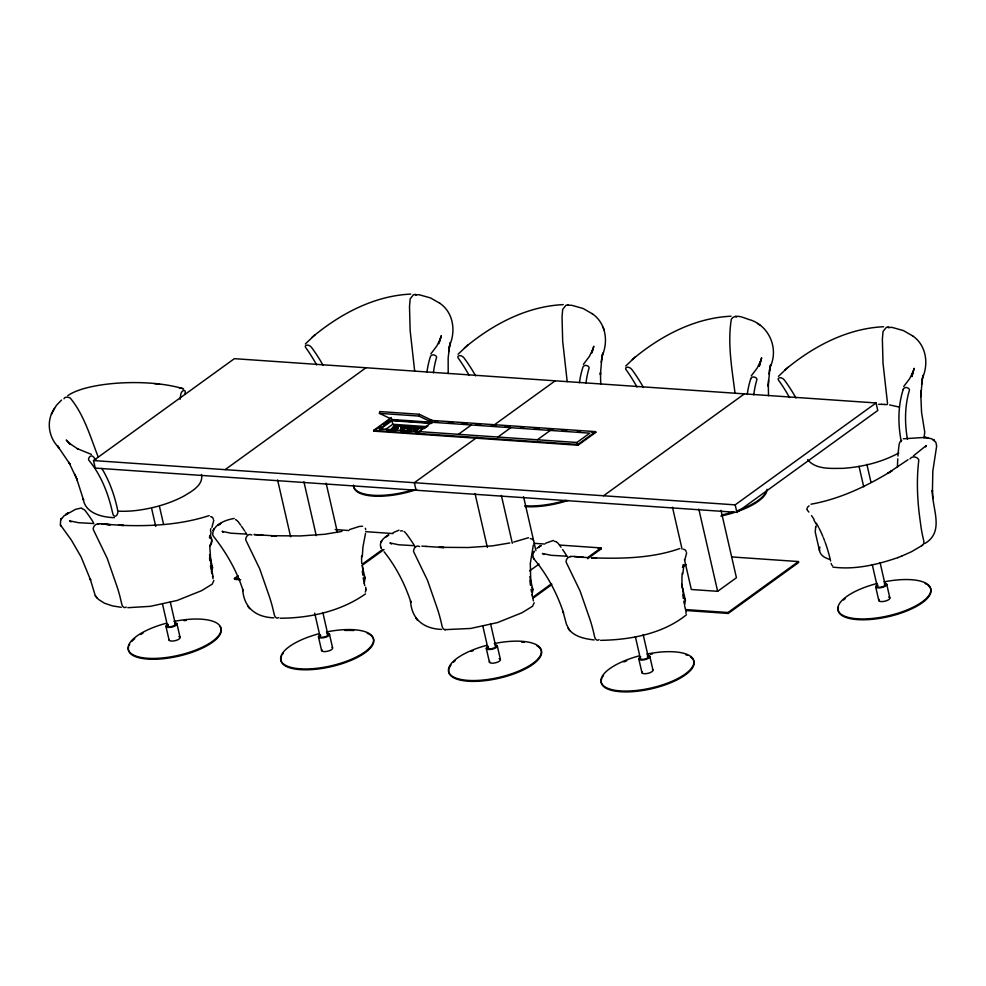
<?xml version="1.0" encoding="UTF-8"?>
<svg xmlns="http://www.w3.org/2000/svg" width="986" height="986" viewBox="0 0 986 986"><rect width="100%" height="100%" fill="white"/><g stroke="black" fill="none" stroke-linecap="round" stroke-linejoin="round"><path stroke-width="1.48" d="M362.281 556.757L362.922 547.082L365.51 533.463M768.501 380.14L768.217 386.302L769.869 367.975L769.055 374.027M921.023 390.666L920.739 396.84L922.391 378.501L921.577 384.552M213.186 519.166L213.186 519.043A1.701 1.22 53.5 0 0 212.458 517.465M365.707 529.692L365.707 529.568A1.701 1.22 53.5 0 0 365.251 528.286M686.046 551.803L686.059 551.679A1.701 1.22 53.5 0 0 685.159 549.978L684.272 549.498A5.287 3.821 53.5 0 0 683.52 549.239M448.704 351.916L449.53 345.864L448.162 358.029L448.199 373.608M601.842 357.906L600.4 374.729L600.486 372.696L600.72 384.133M682.83 573.988L683.914 564.497M184.998 394.375L185.269 391.935A1.701 1.035 -85.6 0 0 184.518 390.518L183.84 390.493A5.287 3.241 -85.6 0 0 180.832 394.178L180.66 395.103A119.885 73.506 -85.6 0 0 180.167 399.244M601.226 362.441L602.039 356.39M210.4 536.557L211.053 531.861M534.202 602.742L532.526 606.267L521.988 612.762L497.511 622.573L470.642 628.452L444.797 629.66M393.266 428.084L394.942 425.841L396.877 425.373L398.529 426.839L396.853 429.095L394.918 429.551L393.266 428.084L396.458 428.097L398.122 425.841M393.66 429.083L393.439 426.963M400.673 428.602L402.337 426.346L404.285 425.89L405.924 427.357L404.26 429.6L402.313 430.069L400.673 428.602L403.853 428.602L405.529 426.359M401.068 429.6L400.846 427.468M407.255 429.058L408.919 426.802L410.866 426.334L412.505 427.813L410.842 430.056L408.894 430.525L407.255 429.058L410.435 429.058L412.111 426.815M407.649 430.056L407.428 427.924M413.504 429.489L415.18 427.234L417.115 426.765L418.767 428.244L417.09 430.488L415.155 430.956L413.504 429.489L416.696 429.489L418.36 427.246M413.898 430.488L413.676 428.355M449.197 348.378L450.282 342.561L449.653 345.285C456.013 330.865 453.338 312.315 439.62 303.121M601.719 358.904L602.803 353.087L602.175 355.81C608.535 341.39 605.872 322.841 592.142 313.647M769.536 370.49L770.621 364.672L769.992 367.396C778.903 349.401 769.807 326.662 750.888 320.056C745.182 318.786 735.815 312.772 731.341 319.181C727.348 343.436 731.994 368.887 735.026 393.217M922.058 381.015L923.142 375.198L922.514 377.921C928.874 363.501 926.199 344.964 912.481 335.758M432.004 423.006L392.514 420.282L379.598 429.613L379.425 428.861L576.872 442.492L589.776 433.15L392.342 419.531L379.413 413.344L379.795 411.556L419.284 414.28L432.213 420.467L431.412 423.425L391.923 420.702L392.748 424.276L385.699 429.366M416.055 432.139L419.087 432.349L418.914 431.597L431.831 422.255L418.902 416.067L419.284 414.28M819.859 547.107C818.109 551.778 821.794 556.301 825.985 557.965A51.888 18.598 -12.9 0 0 829.546 559.333M63.967 398.775C64.793 396.335 68.441 397.087 70.191 397.987C84.118 414.712 90.478 437.217 98.353 457.393M759.356 366.028L761.623 357.782L759.245 365.855L760.033 363.242M911.877 376.553L914.145 368.308L911.754 376.381L912.543 373.768M211.904 527.399L213.802 520.226M533.327 545.048L530.308 563.462L530.801 583.318M684.765 560.036L686.663 552.875M815.656 527.227L815.212 531.996L819.551 550.94M924.005 438.117L924.745 432.016L921.553 412.321L920.825 394.807M438.893 343.744L441.284 335.671L439.682 341.131M591.81 352.951L593.806 346.197L592.204 351.657M925.62 446.954L926.298 445.512L913.492 455.828M440.483 338.457L436.823 345.987L430.882 353.814M592.993 348.982L589.345 356.513L583.392 364.352M760.822 360.568L757.162 368.098L751.221 375.925M815.582 527.399L816.174 525.883M913.344 371.093L909.684 378.624L903.743 386.463M533.709 552.172C532.588 554.218 532.686 556.819 533.857 558.84C547.156 574.665 557.028 593.215 563.499 612.836L563.006 611.382L566.408 624.163L569.008 629.45M211.694 572.792L212.532 567.689L209.525 554.576M364.216 583.318L365.054 578.215L362.38 566.556M532.033 594.903L532.871 589.801L529.864 576.687M684.555 605.429L685.393 600.326L681.72 584.304M750.666 379.018L750.962 378.365A5.287 3.722 54.7 0 1 755.153 377.355L756.028 377.86A1.701 1.196 54.7 0 1 756.915 379.573L756.139 382.297A123.164 86.706 54.7 0 0 753.76 394.918M903.188 389.544L903.484 388.891A5.287 3.722 54.7 0 1 907.675 387.892L908.55 388.385A1.701 1.196 54.7 0 1 909.437 390.099L908.661 392.822A123.164 86.706 54.7 0 0 907.453 439.349M51.568 413.763C46.502 425.434 50.163 439.559 59.357 448.125L57.471 445.795L69.932 464.172L68.86 462.249L77.265 480.034L74.689 473.97M52.874 410.879L51.408 414.108L56.448 405.283L61.539 400.082M686.49 614.722C663.085 633.776 630.448 639.877 600.634 640.333M52.714 411.199L54.341 408.327M533.512 552.542L534.301 551.149M909.992 458.872C911.767 455.828 916.955 456.506 918.558 459.414A2.009 1.405 54.7 0 1 918.779 460.265C916.29 481.057 917.374 502.145 920.468 522.802A121.549 85.572 54.7 0 0 923.155 538.233L923.734 540.772A5.891 4.154 54.7 0 1 921.479 545.677M397.087 428.392L397.752 428.417M390.567 429.933L394.166 425.792L423.29 427.801L423.623 428.639M420.591 430.907L423.29 427.801M305.377 343.929L315.175 334.611M625.716 366.04L635.514 356.722M458.083 354.233L467.697 345.137M778.435 376.356L788.036 367.248M365.498 593.892C341.008 611.234 310.011 618.099 280.295 618.222M311.933 337.446C339.64 314.164 373.965 295.775 410.706 294.099M464.455 347.972C492.162 324.69 526.487 306.301 563.228 304.625M632.272 359.557C659.991 336.275 694.304 317.886 731.045 316.21M784.794 370.083C812.501 346.801 846.826 328.412 883.567 326.736M924.732 543.569C945.155 531.774 931.758 508.073 932.374 490.252L932.83 498.546L932.756 497.092M393.845 427.961L395.337 426.839L398.529 426.839M401.24 428.466L402.744 427.345L405.924 427.357M407.822 428.922L409.326 427.801L412.505 427.813M414.083 429.354L415.574 428.232L418.767 428.244M536.951 548.389L540.316 546.071M93.51 460.561L234.372 358.67L876.049 402.954L877.774 410.484L736.899 512.375L95.223 468.091L93.51 460.561L735.174 504.857L876.049 402.954M225.128 469.656L366.003 367.753M429.181 420.258L595.593 431.634L595.766 432.386L578.018 445.228L373.78 431.141L373.62 430.389L391.368 417.534M373.78 431.141L380.892 426.001M383.258 424.288L389.174 419.999M379.425 428.861L392.342 419.531L392.514 420.282M419.087 432.349L419.679 431.917L415.094 431.634M424.374 428.528L427.899 425.977M240.707 579.78L234.631 579.361L234.421 578.425L238.131 575.75M458.404 434.321L471.32 424.978M477.088 437.328L414.342 482.709L416.067 490.239M493.69 425.311L555.217 380.806M497.893 437.045L510.81 427.702M362.799 563.782L382.568 549.485M361.776 565.619L384.022 549.535M537.382 439.768L550.299 430.426M373.62 430.389L577.845 444.476L595.593 431.634M603.555 495.773L744.43 393.87M529.593 570.894L538.985 564.103M533.044 597.085L551.581 583.675M587.422 557.756L601.016 547.92L601.226 548.857L587.631 558.692M533.266 598.021L551.803 584.612M682.435 567.246L686.145 564.571M684.469 559.58L691.322 589.505L717.648 591.317L736.431 577.734L721.012 510.415M685.492 609.558L728.013 612.503L798.45 561.552L798.672 562.488L728.235 613.44L685.701 610.507M908.007 459.71L887.708 473.366L892.047 470.704C867.076 486.073 840.035 499.015 810.973 504.203M922.477 545.233L911.582 551.679L901.179 556.326M388.669 535.004L385.957 536.729L388.669 535.004C383.998 537.185 378.069 542.719 381.335 548.315L380.744 547.008M67.837 395.608C87.051 382.013 147.764 377.958 183.248 388.755M898.751 452.993C881.706 462.298 862.368 466.945 843.079 468.35C831.284 468.325 815.853 469.866 807.62 459.636M393.18 532.65L398.948 530.185M545.702 543.175L553.479 540.439M679.884 548.512C651.61 558.483 621.081 558.803 591.452 557.829L596.542 558.064L591.846 557.829M832.85 567.073C854.702 570.044 877.441 564.67 898.184 557.484M897.716 557.657L901.722 556.116M349.586 529.556L359.545 526.388L362.601 526.265M513.694 542.078L528.484 537.727M341.957 531.392L324.628 534.276L300.447 535.94L271.101 535.718L276.203 535.953L254.018 534.548L262.942 535.238L258.652 534.856M509.787 542.978L492.445 545.862L468.276 547.526L438.93 547.304L444.02 547.538L425.94 546.404M209.155 515.604C180.093 525.07 149.009 526.598 118.579 525.193L123.681 525.427L105.601 524.281L110.42 524.7C104.972 524.811 94.126 520.596 93.189 528.866A2.009 1.183 -86.5 0 0 93.374 529.728L107.215 558.335L117.014 586.534A121.549 71.941 -86.5 0 1 121.167 601.583L121.746 604.122A5.891 3.488 -86.5 0 0 126.257 607.056M587.262 557.583L578.462 556.93L583.281 557.349C577.833 557.447 566.987 553.245 566.063 561.502A2.009 1.183 -86.5 0 0 566.235 562.365L580.076 590.984L589.875 619.171A121.549 71.941 -86.5 0 1 594.028 634.232L594.607 636.759A5.891 3.488 -86.5 0 0 599.118 639.692M114.401 517.662C102.162 517.342 84.845 513.213 83.194 498.559L83.563 500.038L76.6 478.469M903.373 438.782L925.004 437.414L931.733 438.795L935.874 442.332L936.663 446.017L932.83 471.025L932.423 491.62M878.501 404.309L881.509 404.346M127.773 607.696L150.303 606.341L177.172 600.462L201.637 590.651L212.187 584.156L213.863 580.52M884.22 404.445L887.03 404.654M881.41 404.334L884.331 404.457M439.929 303.343L430.549 297.932L419.186 294.752L413.516 294.666L410.188 298.844L409.51 306.461L410.151 330.569L414.675 371.106M592.45 313.868L583.071 308.47L571.707 305.278L566.038 305.192L562.698 309.37L562.032 316.987L562.673 341.107L567.196 381.631M912.789 335.98L903.41 330.581L892.047 327.389L886.377 327.303L883.049 331.481L882.371 339.11L883.012 363.218L887.548 403.742M93.781 523.554L78.399 522.679L69.562 520.842L71.115 521.877M246.303 534.079L230.921 533.204L222.084 531.368L223.304 532.046L222.713 531.516M414.132 545.665L398.751 544.79L389.914 542.953L391.454 544.001M566.654 556.19L551.26 555.315L542.436 553.479L543.976 554.526M101.496 524.022L106.131 524.33M421.848 546.133L426.482 546.441M574.357 556.659L579.004 556.967M379.413 413.344L418.902 416.067M434.543 421.256L437.611 421.466M448.359 422.218L452.968 422.526M462.175 423.167L466.785 423.487M476.004 424.116L480.601 424.436M491.348 425.176L495.958 425.496M505.177 426.137L509.774 426.457M520.534 427.197L523.603 427.406M534.35 428.146L538.96 428.466M548.167 429.107L552.776 429.415M561.983 430.056L566.593 430.377M577.34 431.116L580.409 431.326M591.169 432.065L595.766 432.386M392.748 424.276L426.162 426.581M417.497 428.207L420.554 428.429M380.189 429.193L383.221 429.403M386.265 429.613L396.89 430.352M401.29 430.672L412.086 431.4M387.202 430.142L390.234 430.352M400.871 431.092L405.419 431.4M335.228 529.568L348.896 530.517M365.609 531.664L392.946 533.562M534.19 543.311L544.814 544.038M560.011 545.085L601.016 547.92M731.624 556.93L798.45 561.552M598.194 548.647L601.226 548.857M234.421 578.425L238.982 578.745M570.364 556.486L571.017 556.548M97.503 523.837L98.748 524.121M154.457 383.616L159.572 384.17M594.127 639.939C584.735 638.842 573.827 636.722 568.146 628.316M441.605 629.413C423.758 628.772 411.655 619.418 410.484 600.856L410.977 602.31C404.926 584.131 396.125 566.79 384.121 551.79M273.788 617.828C255.941 617.187 243.838 607.832 242.667 589.271L243.148 590.725C236.776 570.684 226.151 552.209 213.112 535.854M121.266 607.302L112.675 605.934L104.541 603.259L98.366 599.328L95.285 595.68L90.145 578.745L90.638 580.199L81.135 556.979L71.349 540.057L60.405 524.897L60.651 519.905L64.09 515.752L75.528 509.343L81.665 507.95M889.618 404.938L898.665 406.922M234.175 518.476C226.114 519.684 212.064 524.774 212.779 534.979M888.016 326.958L889.089 327.833M735.494 316.432L736.443 317.073M567.665 304.847L568.293 305.118M415.155 294.321L416.228 295.196M179.058 387.646L183.495 388.804M91.39 454.398L77.142 448.593L77.968 449.061L69.673 443.503L70.499 444.242L66.259 440.027L70.105 444.427M212.15 517.231L211.398 516.849A5.287 3.821 53.5 0 0 210.659 516.602M419.629 546.601C416.905 544.592 413.417 548.08 413.541 550.977A2.009 1.183 -86.5 0 0 413.713 551.84L427.554 580.458L437.353 608.645A121.549 71.941 -86.5 0 1 441.506 623.694L442.085 626.233A5.891 3.488 -86.5 0 0 445.709 629.61M251.812 535.016C249.076 533.007 245.588 536.507 245.711 539.391A2.009 1.183 -86.5 0 0 245.896 540.254L259.737 568.873L269.535 597.06A121.549 71.941 -86.5 0 1 273.689 612.121L274.268 614.648A5.891 3.488 -86.5 0 0 278.767 617.581M757.495 323.531L760.268 325.454M807.238 510.07L808.877 512.067M95.285 595.68L97.121 598.108M569.144 629.623L569.994 630.744M415.624 617.791L416.486 618.925M416.622 619.097L417.472 620.219M247.806 606.205L248.657 607.339M248.792 607.512L249.643 608.633M683.816 596.937L685.393 600.326M814.005 520.325L816.371 524.232M532.033 587.496L532.871 589.801M364.204 575.91L365.054 578.215M211.682 565.372L212.532 567.689M533.266 557.546L533.857 558.84M60.405 524.897L60.984 526.191M418.187 428.368L418.582 429.366M417.115 426.765L417.509 427.776M416.696 429.489L417.09 430.488M415.18 427.234L415.574 428.232M414.749 429.958L415.155 430.956M411.938 427.936L412.333 428.935M410.866 426.334L411.261 427.345M410.435 429.058L410.842 430.056M408.919 426.802L409.326 427.801M408.5 429.526L408.894 430.525M405.357 427.48L405.751 428.479M404.285 425.89L404.679 426.889M403.853 428.602L404.26 429.6M402.337 426.346L402.744 427.345M401.918 429.07L402.313 430.069M397.95 426.975L398.344 427.973M396.877 425.373L397.272 426.371M396.458 428.097L396.853 429.095M394.942 425.841L395.337 426.839M394.166 425.792L394.499 426.63M394.511 428.553L394.918 429.551M603.112 327.253L604.122 330.014M831.149 563.425L831.494 564.46M201.489 474.476C203.757 485.248 191.136 491.657 183.495 496.315C169 503.883 152.99 508.357 136.808 510.428A51.888 18.598 -12.9 0 1 118.727 511.155M866.867 464.32L870.897 481.944M886.71 584.18L889.84 597.849M859.028 466.329L863.736 486.874M880.079 562.55L885.12 584.575M872.24 564.547L877.293 586.571M875.704 586.978L878.834 600.647M735.174 504.857L736.899 512.375M728.013 612.503L728.235 613.44M698.803 509.047L717.648 591.317M672.477 507.223L682.065 549.116M649.786 656.245L652.917 669.925M643.168 634.639L648.221 656.664M635.378 636.722L640.419 658.747M638.854 659.153L641.985 672.834M577.845 444.476L578.018 445.228M576.872 442.492L577.044 443.244M523.578 496.784L535.903 550.644M532.859 598.453L533.414 600.905M501.369 495.416L512.326 543.286M475.042 493.604L487.367 547.452M497.264 645.719L500.395 659.4M490.646 624.113L495.699 646.138M482.857 626.184L487.897 648.209M486.332 648.628L489.463 662.296M365.658 587.225L366.237 589.739M326.132 483.165L337.446 532.526M303.922 481.784L316.26 535.644M329.447 634.134L332.578 647.814M322.829 612.528L327.87 634.553M314.694 613.132L320.08 636.636M318.503 637.042L321.633 650.711M277.596 479.972L290.623 536.815M212.52 576.342L213.075 578.794M159.547 506.816L163.577 524.429M151.708 508.813L155.739 526.425M176.925 623.608L180.056 637.276M170.307 602.002L175.348 624.027M162.517 604.073L167.558 626.098M165.981 626.517L169.111 640.185M212.027 571.51L213.136 576.699M211.127 566.346L209.759 546.232M685.936 611.431L686.059 612.516A4.24 3.057 53.5 0 1 685.936 613.428M365.596 589.32L365.72 590.404A4.24 3.057 53.5 0 1 365.227 592.081M682.854 588.765L683.31 593.855M362.515 566.654L362.971 571.732M768.538 395.719L768.304 384.281M883.974 581.9A47.525 17.033 -12.9 0 1 925.829 598.884A47.525 17.033 -12.9 0 1 846.691 616.928A47.525 17.033 -12.9 0 1 877.355 583.416M927.949 585.253A47.525 17.033 -12.9 0 1 889.865 616.324A47.525 17.033 -12.9 0 1 838.457 606.871M843.548 599.981A47.525 17.033 -12.9 0 1 845.224 598.576M925.151 583.552A47.525 17.033 -12.9 0 1 926.655 584.365M888.694 597.085A5.682 2.034 -12.9 0 1 885.157 601.152A5.682 2.034 -12.9 0 1 879.167 599.513M884.516 583.244A5.682 2.034 -12.9 0 1 885.674 585.93A5.682 2.034 -12.9 0 1 877.897 587.902A5.682 2.034 -12.9 0 1 876.739 585.228M884.306 584.032A4.055 1.454 -12.9 0 1 883.937 586.103A4.055 1.454 -12.9 0 1 878.588 587.212A4.055 1.454 -12.9 0 1 878.021 585.327M832.529 565.742A4.24 2.601 -85.6 0 1 831.95 565.212M811.503 515.604A123.164 75.515 -85.6 0 1 814.017 519.351M816.408 523.307A123.164 75.515 -85.6 0 1 818.663 527.448M819.206 528.508A123.164 75.515 -85.6 0 1 822.792 536.273M823.273 537.419A123.164 75.515 -85.6 0 1 824.653 540.932M825.097 542.115A123.164 75.515 -85.6 0 1 830.594 560.985M807.016 509.429A1.701 1.035 -85.6 0 1 807.164 508.024L807.645 507.186A5.287 3.241 -85.6 0 1 808.101 506.619M808.594 506.188A5.287 3.241 -85.6 0 1 809.136 505.892M897.457 467.241A119.885 73.506 -85.6 0 1 897.765 458.835M897.938 456.025A119.885 73.506 -85.6 0 1 899.059 444.908L899.232 443.983A5.287 3.241 -85.6 0 1 901.697 440.446M219.792 626.295A47.525 17.033 -12.9 0 1 178.195 656.257A47.525 17.033 -12.9 0 1 128.55 646.902M129.006 645.583A47.525 17.033 -12.9 0 1 129.708 644.228M131.791 641.455A47.525 17.033 -12.9 0 1 134.749 638.645M140.69 634.479A47.525 17.033 -12.9 0 1 143.032 633.135M184.025 620.662A47.525 17.033 -12.9 0 1 186.181 620.416M173.93 621.451A47.525 17.033 -12.9 0 1 216.365 638.09A47.525 17.033 -12.9 0 1 137.547 656.602A47.525 17.033 -12.9 0 1 166.24 623.263M178.836 636.549A5.682 2.034 -12.9 0 1 176.272 640.382A5.682 2.034 -12.9 0 1 169.05 639.655M174.633 622.721A5.682 2.034 -12.9 0 1 175.73 625.555A5.682 2.034 -12.9 0 1 167.534 627.318A5.682 2.034 -12.9 0 1 167.866 624.187M175.04 623.719A4.055 1.454 -12.9 0 1 171.133 626.603A4.055 1.454 -12.9 0 1 168.199 624.865M82.232 508.813A5.287 3.821 53.5 0 1 85.067 510.514L85.671 511.241A119.885 86.558 53.5 0 1 93.596 522.753M211.928 573.729A123.164 88.925 53.5 0 1 211.398 571.128M211.152 569.809A123.164 88.925 53.5 0 1 210.486 565.902M209.808 560.714A123.164 88.925 53.5 0 1 209.55 558.138M209.5 538.097A123.164 88.925 53.5 0 1 209.747 535.694M210.412 530.949A123.164 88.925 53.5 0 1 210.819 528.607M646.804 654.088A47.525 17.033 -12.9 0 1 689.226 670.726A47.525 17.033 -12.9 0 1 610.408 689.239A47.525 17.033 -12.9 0 1 639.101 655.9M690.545 656.996A47.525 17.033 -12.9 0 1 652.707 688.511A47.525 17.033 -12.9 0 1 601.879 678.22M602.569 676.864A47.525 17.033 -12.9 0 1 603.506 675.484M623.83 661.963A47.525 17.033 -12.9 0 1 626.739 660.793M650.304 654.285A47.525 17.033 -12.9 0 1 652.51 653.915M685.763 654.679A47.525 17.033 -12.9 0 1 687.575 655.37M652.485 669.494A5.682 2.034 -12.9 0 1 647.716 673.401A5.682 2.034 -12.9 0 1 642.219 671.7M647.494 655.37A5.682 2.034 -12.9 0 1 648.591 658.192A5.682 2.034 -12.9 0 1 640.407 659.954A5.682 2.034 -12.9 0 1 640.727 656.824M647.334 656.146A4.055 1.454 -12.9 0 1 645.534 658.87A4.055 1.454 -12.9 0 1 640.37 658.365M554.366 541.339A5.287 3.821 53.5 0 1 555.845 541.696M556.572 542.078A5.287 3.821 53.5 0 1 557.928 543.163L558.544 543.878A119.885 86.558 53.5 0 1 561.009 547.242M562.612 549.535A119.885 86.558 53.5 0 1 567.209 556.572M685.381 608.991A123.164 88.925 53.5 0 1 684.789 606.378M684.259 603.765A123.164 88.925 53.5 0 1 683.779 601.152M683.347 598.539A123.164 88.925 53.5 0 1 682.817 594.644M682.213 588.211A123.164 88.925 53.5 0 1 682.176 573.174M682.756 567.135A123.164 88.925 53.5 0 1 683.088 564.756M326.452 631.977A47.525 17.033 -12.9 0 1 368.887 648.615A47.525 17.033 -12.9 0 1 290.057 667.128A47.525 17.033 -12.9 0 1 318.761 633.788M370.206 634.885A47.525 17.033 -12.9 0 1 332.368 666.4A47.525 17.033 -12.9 0 1 281.528 656.109M282.23 654.753A47.525 17.033 -12.9 0 1 283.155 653.373M345.001 630.473A47.525 17.033 -12.9 0 1 353.727 630.522M367.223 633.258A47.525 17.033 -12.9 0 1 368.826 634.023M332.134 647.383A5.682 2.034 -12.9 0 1 327.364 651.29A5.682 2.034 -12.9 0 1 321.88 649.589M327.155 633.246A5.682 2.034 -12.9 0 1 328.239 636.081A5.682 2.034 -12.9 0 1 320.056 637.843A5.682 2.034 -12.9 0 1 320.388 634.713M326.995 634.035A4.055 1.454 -12.9 0 1 326.797 636.081A4.055 1.454 -12.9 0 1 321.448 637.239A4.055 1.454 -12.9 0 1 320.721 635.391M235.506 519.585A5.287 3.821 53.5 0 1 236.233 519.967M236.936 520.448A5.287 3.821 53.5 0 1 237.589 521.052M238.205 521.767A119.885 86.558 53.5 0 1 240.67 525.131M241.471 526.265A119.885 86.558 53.5 0 1 244.614 530.912M245.378 532.095A119.885 86.558 53.5 0 1 246.857 534.461M364.734 585.561A123.164 88.925 53.5 0 1 364.179 582.96M363.92 581.654A123.164 88.925 53.5 0 1 363.218 577.734M362.823 575.134A123.164 88.925 53.5 0 1 362.33 571.239M361.726 563.548A123.164 88.925 53.5 0 1 361.615 556.005M494.282 643.562A47.525 17.033 -12.9 0 1 536.704 660.201A47.525 17.033 -12.9 0 1 457.886 678.713A47.525 17.033 -12.9 0 1 486.579 645.374M536.643 645.608A47.525 17.033 -12.9 0 1 498.534 678.368A47.525 17.033 -12.9 0 1 450.984 664.958M453.511 662.161A47.525 17.033 -12.9 0 1 455.088 660.756M471.308 651.438A47.525 17.033 -12.9 0 1 473.243 650.649M521.545 642.108A47.525 17.033 -12.9 0 1 524.207 642.317M499.175 658.66A5.682 2.034 -12.9 0 1 495.909 662.703A5.682 2.034 -12.9 0 1 489.697 661.175M494.972 644.832A5.682 2.034 -12.9 0 1 496.069 647.666A5.682 2.034 -12.9 0 1 487.885 649.429A5.682 2.034 -12.9 0 1 488.206 646.298M495.379 645.83A4.055 1.454 -12.9 0 1 491.472 648.714A4.055 1.454 -12.9 0 1 488.538 646.976M400.501 530.998A5.287 3.821 53.5 0 1 402.584 530.924M404.063 531.553A5.287 3.821 53.5 0 1 405.406 532.625M406.022 533.352A119.885 86.558 53.5 0 1 415.414 547.242M530.271 538.602A5.287 3.821 53.5 0 1 531.75 538.96L532.637 539.441A1.701 1.22 53.5 0 1 533.5 540.784M532.551 597.146A123.164 88.925 53.5 0 1 531.996 594.533M531.491 591.933A123.164 88.925 53.5 0 1 531.035 589.32M530.468 585.413A123.164 88.925 53.5 0 1 529.889 580.249M789.515 397.58A123.164 86.706 54.7 0 0 780.468 382.888L778.398 379.93A1.701 1.196 54.7 0 1 778.509 378.291L779.199 377.921A5.287 3.722 54.7 0 1 784.006 379.622L784.61 380.349A119.885 84.402 54.7 0 1 795.961 397.974M901.253 441.568A119.885 84.402 54.7 0 1 903.188 389.544M766.96 489.302A47.525 17.033 -12.9 0 1 737.06 511.635M733.929 512.671A47.525 17.033 -12.9 0 1 720.84 515.998M766.356 491.04A47.525 17.033 -12.9 0 1 737.91 510.452M733.732 511.833A47.525 17.033 -12.9 0 1 721.764 514.951M636.993 387.054A123.164 86.706 54.7 0 0 627.946 372.363L625.876 369.405A1.701 1.196 54.7 0 1 625.987 367.766L626.677 367.396A5.287 3.722 54.7 0 1 631.484 369.097L632.088 369.824A119.885 84.402 54.7 0 1 643.439 387.449M747.277 394.338A119.885 84.402 54.7 0 1 750.666 379.018M568.207 500.407A47.525 17.033 -12.9 0 1 525.094 506.57M565.915 500.259A47.525 17.033 -12.9 0 1 524.897 505.744M469.176 375.469A123.164 86.706 54.7 0 0 460.129 360.777L458.059 357.819A1.701 1.196 54.7 0 1 458.17 356.18L458.847 355.81A5.287 3.722 54.7 0 1 463.666 357.511L464.27 358.238A119.885 84.402 54.7 0 1 475.622 375.863M579.448 382.753A119.885 84.402 54.7 0 1 582.849 367.433L583.133 366.78A5.287 3.722 54.7 0 1 587.336 365.781L588.211 366.274A1.701 1.196 54.7 0 1 589.098 367.988L588.322 370.711A123.164 86.706 54.7 0 0 585.943 383.332M416.721 489.524A47.525 17.033 -12.9 0 1 353.641 485.901M413.393 489.722A47.525 17.033 -12.9 0 1 353.456 485.075M316.654 364.943A123.164 86.706 54.7 0 0 307.607 350.252L305.537 347.294A1.701 1.196 54.7 0 1 305.648 345.655L306.326 345.285A5.287 3.722 54.7 0 1 311.145 346.986L311.749 347.701A119.885 84.402 54.7 0 1 323.1 365.338M426.926 372.227A119.885 84.402 54.7 0 1 430.327 356.907L430.611 356.254A5.287 3.722 54.7 0 1 434.814 355.243L435.689 355.736A1.701 1.196 54.7 0 1 436.576 357.462L435.8 360.186A123.164 86.706 54.7 0 0 433.421 372.807M209.833 536.347A47.525 17.033 -12.9 0 1 210.043 546.121M209.648 535.521A47.525 17.033 -12.9 0 1 209.858 545.295M95.987 460.043A119.885 73.506 -85.6 0 0 93.35 456.838L92.869 456.382A5.287 3.241 -85.6 0 0 89.245 457.381L88.765 458.219A1.701 1.035 -85.6 0 0 88.789 460.154L90.478 462.261A123.164 75.515 -85.6 0 1 112.194 511.179L113.094 514.655A4.24 2.601 -85.6 0 0 116.126 515.838A4.24 2.601 -85.6 0 0 117.852 511.29L117.137 507.704A119.885 73.506 -85.6 0 0 101.78 468.412M396.594 427.283L397.37 427.061L396.618 427.221M404.001 427.801L404.778 427.579L404.001 427.801M410.583 428.244L411.359 428.035L410.583 428.244M416.831 428.676L417.608 428.466L416.831 428.676M394.918 428.442L395.682 428.294L394.918 428.442M402.325 428.947L403.077 428.75L402.325 428.947M408.907 429.403L409.671 429.255L408.956 429.341M415.155 429.834L415.919 429.686L415.205 429.773M61.44 518.513L60.651 519.905L61.44 518.513M213.962 529.038L213.173 530.431L213.962 529.038M381.779 540.624L380.99 542.017L381.779 540.624M66.506 514.039L65.618 514.618L68.33 512.893L66.506 514.039M219.028 524.577L218.14 525.144L220.852 523.418L219.028 524.577M539.379 546.688L538.479 547.255L541.191 545.529L539.379 546.688M928.109 437.809L925.004 437.414L928.109 437.809M934.469 440.483L933.261 439.559L934.469 440.483"/></g></svg>
